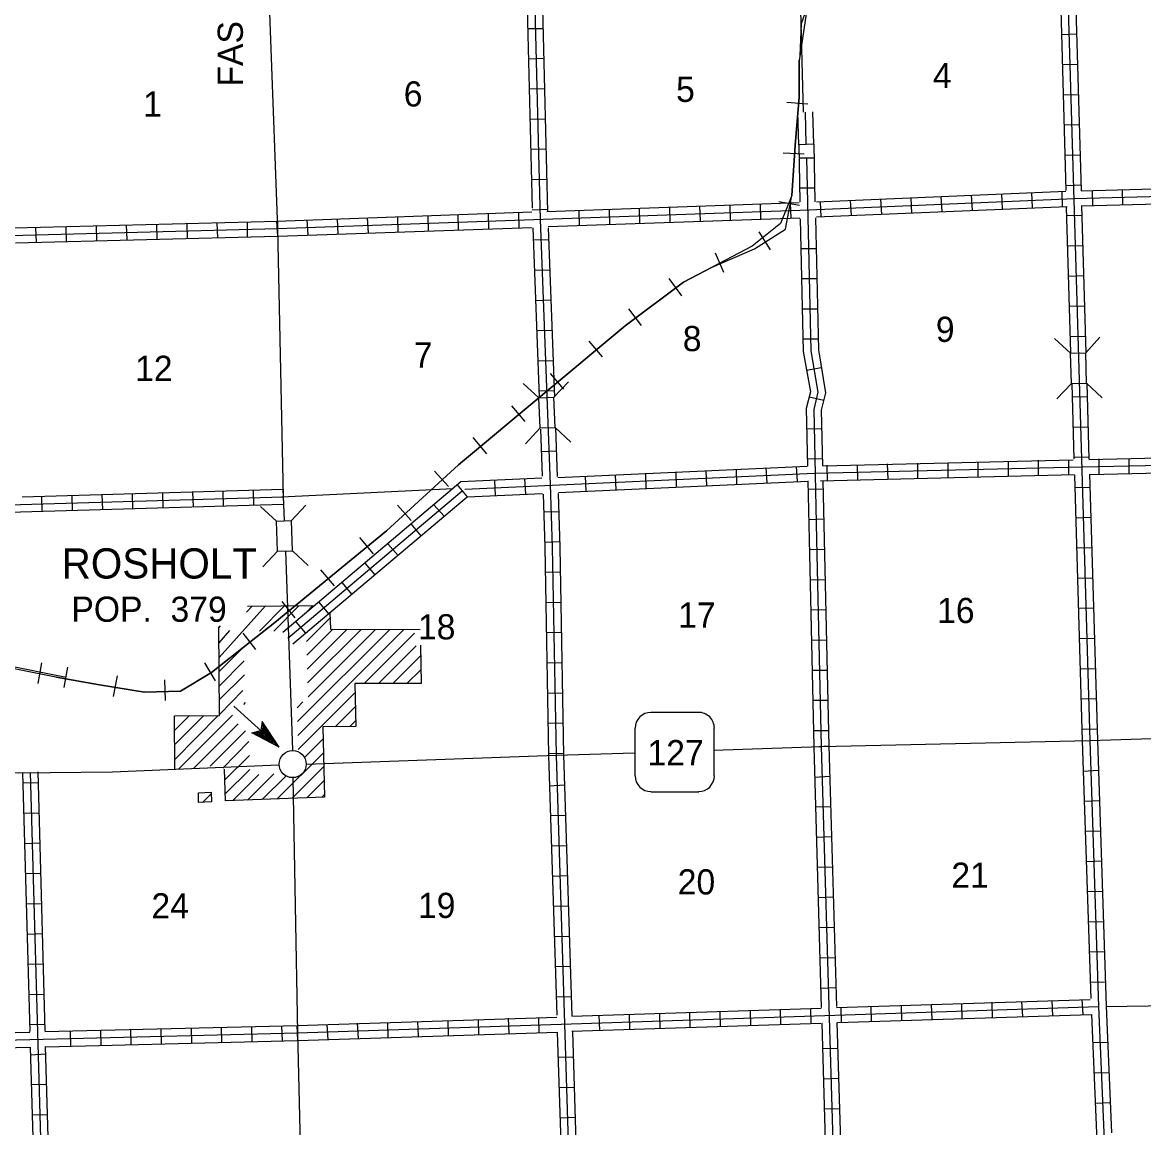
# Model space of a CAD drawing. Extents: x 1989549 to 2353218, y 16533709 to 16909437.
# Drawn here: x 2213262 to 2235524, y 16664035 to 16685985 of the extents above; entities that cross this region are included whole.
import ezdxf

# ---------------------------------------------------------------- set-up
doc = ezdxf.new("R2010")
doc.units = 0
for name, color, linetype in [('L13', 7, 'Continuous'), ('L14', 7, 'Continuous'), ('L15', 7, 'Continuous'), ('L16', 7, 'Continuous'), ('L18', 7, 'Continuous'), ('L21', 7, 'Continuous'), ('L28', 7, 'Continuous'), ('L3', 7, 'Continuous'), ('L4', 7, 'Continuous'), ('L8', 7, 'Continuous'), ('L9', 7, 'Continuous')]:
    doc.layers.add(name, color=color, linetype=linetype)

msp = doc.modelspace()

# ---------------------------------------------------------------- linework, layer by layer
at = {"layer": 'L13'}
for p, q in [((2228769, 16684204), (2228691, 16687223)), ((2218408, 16676565), (2221816, 16676731)), ((2234790, 16666440), (2239782, 16666531))]:
    msp.add_line(p, q, dxfattribs=at)
at = {"layer": 'L15'}
for p, q in [((2228692, 16685223), (2228831, 16686156)), ((2228441, 16684398), (2228857, 16684365)), ((2228366, 16683398), (2228782, 16683373)), ((2228282, 16682431), (2228691, 16682356)), ((2227882, 16681823), (2228107, 16681465)), ((2227016, 16681406), (2227182, 16681023)), ((2226099, 16680898), (2226349, 16680556)), ((2225299, 16680298), (2225549, 16679965)), ((2224507, 16679656), (2224774, 16679340)), ((2223741, 16679015), (2224007, 16678698)), ((2222974, 16678373), (2223241, 16678056)), ((2222207, 16677740), (2222474, 16677415)), ((2221441, 16677073), (2221724, 16676765)), ((2220708, 16676398), (2220983, 16676090)), ((2219958, 16675756), (2220224, 16675431)), ((2219183, 16675115), (2219449, 16674798)), ((2213925, 16672978), (2204777, 16674805)), ((2218416, 16674481), (2218674, 16674156)), ((2217641, 16673856), (2217891, 16673531)), ((2213574, 16672856), (2213649, 16673265)), ((2216874, 16673265), (2217091, 16672906)), ((2214158, 16673181), (2214083, 16672773)), ((2215141, 16673006), (2215066, 16672598)), ((2216083, 16672931), (2216099, 16672515))]:
    msp.add_line(p, q, dxfattribs=at)
for points in [[(2228707, 16685323), (2228732, 16685965), (2229424, 16687915), (2229474, 16688406), (2229349, 16691881), (2229249, 16692548), (2229007, 16693240), (2227916, 16696006), (2227774, 16696348), (2227699, 16696798), (2227624, 16698965)], [(2213933, 16672981), (2214791, 16672831), (2215683, 16672681), (2216399, 16672706), (2217016, 16673073), (2218274, 16674065), (2220491, 16675890), (2221924, 16677198), (2225232, 16679956), (2226391, 16680823), (2226957, 16681123), (2227799, 16681490), (2228416, 16681881), (2228541, 16682548), (2228607, 16683540), (2228682, 16684498), (2228682, 16685240)], [(2228682, 16685240), (2228682, 16684498), (2228607, 16683540), (2228541, 16682548), (2228316, 16681990), (2227749, 16681540), (2226957, 16681123), (2226391, 16680823), (2225232, 16679956), (2221924, 16677198), (2220491, 16675890), (2218274, 16674065), (2217016, 16673073), (2216399, 16672706), (2215683, 16672681), (2214791, 16672831), (2213933, 16672981)], [(2193775, 16673365), (2194250, 16673823), (2196300, 16675156), (2197533, 16675798), (2198425, 16675923), (2199283, 16675873), (2202541, 16675256), (2207866, 16674240), (2214133, 16672981)]]:
    msp.add_lwpolyline(points, dxfattribs=at)
at = {"layer": 'L16'}
for p, q in [((2217732, 16674394), (2219056, 16674401)), ((2219368, 16674262), (2219378, 16673933)), ((2217173, 16672219), (2217164, 16673982)), ((2219378, 16673933), (2221162, 16673926)), ((2221168, 16673614), (2221182, 16672853)), ((2221182, 16672853), (2219864, 16672858)), ((2219864, 16672858), (2219884, 16672003)), ((2216283, 16672215), (2217173, 16672219)), ((2216289, 16671151), (2216283, 16672215)), ((2219884, 16672003), (2219228, 16671994)), ((2219228, 16671994), (2219262, 16670600)), ((2217294, 16670523), (2217276, 16671154)), ((2216756, 16670684), (2217007, 16670699)), ((2216761, 16670489), (2216756, 16670684)), ((2217007, 16670699), (2217013, 16670504)), ((2219262, 16670600), (2217294, 16670523)), ((2217013, 16670504), (2216761, 16670489))]:
    msp.add_line(p, q, dxfattribs=at)
for points in [[(2217167, 16673369), (2218091, 16674395)], [(2217709, 16674270), (2217821, 16674394)], [(2217972, 16673895), (2218466, 16674397)], [(2218254, 16673896), (2218748, 16674399)], [(2218902, 16674271), (2219030, 16674401)], [(2218901, 16673691), (2219371, 16674162)], [(2217164, 16673963), (2217196, 16673998)], [(2217166, 16673666), (2217380, 16673905)], [(2218725, 16672099), (2220555, 16673928)], [(2218732, 16671822), (2220837, 16673928)], [(2218909, 16673416), (2219425, 16673932)], [(2218917, 16673141), (2219708, 16673931)], [(2218925, 16672866), (2219990, 16673930)], [(2218933, 16672590), (2220272, 16673929)], [(2220050, 16672857), (2221050, 16673857)], [(2217168, 16673092), (2217666, 16673590)], [(2220332, 16672856), (2221081, 16673605)], [(2217170, 16672802), (2217667, 16673306)], [(2220614, 16672855), (2221171, 16673413)], [(2217171, 16672528), (2217669, 16673026)], [(2220896, 16672854), (2221177, 16673135)], [(2217172, 16672242), (2217641, 16672715)], [(2218738, 16671545), (2219868, 16672675)], [(2217687, 16672477), (2217649, 16672440)], [(2218718, 16672375), (2218831, 16672488)], [(2219473, 16671997), (2219875, 16672399)], [(2216283, 16672206), (2216292, 16672215)], [(2216284, 16671919), (2216578, 16672217)], [(2216286, 16671643), (2216862, 16672218)], [(2216288, 16671348), (2217151, 16672220)], [(2216364, 16671154), (2217433, 16672223)], [(2219761, 16672001), (2219881, 16672122)], [(2216659, 16671166), (2217549, 16672056)], [(2216991, 16671215), (2217690, 16671914)], [(2217241, 16671173), (2217759, 16671701)], [(2218863, 16671387), (2219233, 16671758)], [(2218323, 16670563), (2219240, 16671481)], [(2217282, 16670939), (2217768, 16671425)], [(2217290, 16670664), (2217776, 16671150)], [(2217438, 16670529), (2217959, 16671049)], [(2217733, 16670540), (2218254, 16671061)], [(2218021, 16670551), (2218496, 16671019)], [(2218618, 16670575), (2219247, 16671204)], [(2218912, 16670586), (2219254, 16670928)], [(2216837, 16670494), (2217008, 16670665)], [(2219206, 16670598), (2219260, 16670652)]]:
    msp.add_lwpolyline(points, dxfattribs=at)
msp.add_circle((2218628, 16671254), 269, dxfattribs=at)
at = {"layer": 'L18'}
for p, q in [((2234074, 16679415), (2233757, 16679706)), ((2234374, 16679423), (2234657, 16679731)), ((2234074, 16679415), (2234374, 16679423)), ((2234090, 16678815), (2234074, 16679415)), ((2234390, 16678823), (2234374, 16679423)), ((2223516, 16678531), (2223207, 16678815)), ((2223816, 16678540), (2224107, 16678848)), ((2234090, 16678815), (2233799, 16678506)), ((2234090, 16678815), (2234390, 16678823)), ((2234390, 16678823), (2234699, 16678531)), ((2223516, 16678531), (2223816, 16678540)), ((2223541, 16677931), (2223516, 16678531)), ((2223841, 16677940), (2223816, 16678540)), ((2223541, 16677931), (2223249, 16677615)), ((2223541, 16677931), (2223841, 16677940)), ((2223841, 16677940), (2224149, 16677648)), ((2218308, 16676081), (2217991, 16676373)), ((2218608, 16676090), (2218891, 16676398)), ((2218308, 16676081), (2218608, 16676090)), ((2218324, 16675481), (2218308, 16676081)), ((2218624, 16675490), (2218608, 16676090)), ((2218324, 16675481), (2218033, 16675173)), ((2218324, 16675481), (2218624, 16675490)), ((2218624, 16675490), (2218933, 16675198))]:
    msp.add_line(p, q, dxfattribs=at)
at = {"layer": 'L28'}
for p, q in [((2218358, 16671590), (2217458, 16672406)), ((2217816, 16671873), (2217999, 16671923)), ((2218058, 16671840), (2217958, 16671898)), ((2218033, 16671865), (2217991, 16671898)), ((2218024, 16672098), (2217999, 16671923)), ((2218091, 16671848), (2218016, 16671931)), ((2218033, 16671898), (2218016, 16671923)), ((2218358, 16671590), (2218024, 16672098)), ((2218158, 16671790), (2218024, 16671965)), ((2218316, 16671640), (2218033, 16672048)), ((2218266, 16671690), (2218033, 16672031)), ((2218208, 16671740), (2218033, 16671998)), ((2218358, 16671590), (2217816, 16671873)), ((2218283, 16671640), (2217858, 16671865)), ((2218241, 16671681), (2217874, 16671873)), ((2218183, 16671731), (2217908, 16671890)), ((2218141, 16671773), (2217941, 16671890)), ((2218166, 16671773), (2218041, 16671873)), ((2218124, 16671806), (2218041, 16671873))]:
    msp.add_line(p, q, dxfattribs=at)
at = {"layer": 'L3'}
for p, q in [((2226691, 16672281), (2225741, 16672281)), ((2225424, 16671965), (2225424, 16671023)), ((2226999, 16671023), (2226999, 16671965)), ((2225741, 16670706), (2226691, 16670706))]:
    msp.add_line(p, q, dxfattribs=at)
for points in [[(2226982, 16671531), (2229124, 16671606), (2234457, 16671723), (2239799, 16671898), (2244182, 16672031)], [(2218899, 16671256), (2223857, 16671431), (2225416, 16671481)], [(2192467, 16670515), (2197267, 16670623), (2198192, 16670673), (2202625, 16670806), (2205300, 16670856), (2207975, 16670923), (2212708, 16671090), (2213191, 16671081), (2215049, 16671098), (2218349, 16671240)]]:
    msp.add_lwpolyline(points, dxfattribs=at)
for centre, start, end in [((2225741, 16671967), 90.001, 180.001), ((2226686, 16671967), 0.001, 90.001), ((2225741, 16671022), 180.001, 270.001), ((2226686, 16671022), 270.001, 0.001)]:
    msp.add_arc(centre, 315, start, end, dxfattribs=at)
at = {"layer": 'L4'}
for points in [[(2218758, 16692406), (2218908, 16687873), (2218158, 16686540), (2218324, 16681890), (2218441, 16676565), (2218458, 16676090)], [(2218483, 16675490), (2218624, 16671531)], [(2218633, 16670973), (2218724, 16665915), (2218849, 16660640), (2219033, 16655273), (2219174, 16649964), (2219308, 16644681)]]:
    msp.add_lwpolyline(points, dxfattribs=at)
at = {"layer": 'L8'}
for p, q in [((2233990, 16687548), (2234457, 16671723)), ((2233849, 16687390), (2233982, 16682648)), ((2234149, 16687406), (2234282, 16682640)), ((2223299, 16685865), (2223599, 16685865)), ((2233890, 16685748), (2234190, 16685756)), ((2223307, 16685265), (2223607, 16685273)), ((2233907, 16685148), (2234207, 16685156)), ((2223324, 16684665), (2223624, 16684673)), ((2233932, 16684548), (2234232, 16684556)), ((2223341, 16684065), (2223641, 16684073)), ((2233949, 16683948), (2234249, 16683956)), ((2223357, 16683465), (2223657, 16683473)), ((2228682, 16683298), (2228982, 16683298)), ((2233965, 16683348), (2234265, 16683356)), ((2223374, 16682865), (2223674, 16682873)), ((2228699, 16682698), (2228999, 16682698)), ((2233315, 16682306), (2233307, 16682606)), ((2233915, 16682331), (2233907, 16682631)), ((2233982, 16682748), (2234282, 16682756)), ((2234515, 16682348), (2234507, 16682648)), ((2235115, 16682365), (2235107, 16682665)), ((2227924, 16682081), (2227916, 16682381)), ((2228524, 16682098), (2228516, 16682398)), ((2229124, 16682123), (2229107, 16682423)), ((2229724, 16682148), (2229707, 16682448)), ((2230324, 16682173), (2230307, 16682473)), ((2230924, 16682198), (2230907, 16682498)), ((2231524, 16682231), (2231507, 16682523)), ((2232124, 16682256), (2232107, 16682556)), ((2232724, 16682281), (2232707, 16682581)), ((2221324, 16681848), (2221316, 16682148)), ((2221924, 16681865), (2221916, 16682165)), ((2222524, 16681890), (2222516, 16682190)), ((2223124, 16681906), (2223116, 16682206)), ((2223382, 16682265), (2223682, 16682273)), ((2224324, 16681956), (2224316, 16682256)), ((2224924, 16681973), (2224916, 16682273)), ((2225524, 16681998), (2225516, 16682298)), ((2226124, 16682015), (2226116, 16682315)), ((2226724, 16682040), (2226716, 16682340)), ((2227324, 16682056), (2227316, 16682356)), ((2233990, 16682315), (2234074, 16679431)), ((2233999, 16682148), (2234299, 16682156)), ((2234290, 16682340), (2234374, 16679423)), ((2213099, 16681906), (2218324, 16682040)), ((2213524, 16681915), (2213533, 16681615)), ((2214124, 16681931), (2214133, 16681631)), ((2214724, 16681948), (2214733, 16681648)), ((2215324, 16681965), (2215333, 16681665)), ((2215924, 16681981), (2215933, 16681681)), ((2216524, 16681990), (2216533, 16681690)), ((2217124, 16682006), (2217133, 16681706)), ((2217724, 16682023), (2217724, 16681723)), ((2218333, 16681740), (2218316, 16682040)), ((2218324, 16682040), (2218324, 16681740)), ((2218933, 16681765), (2218916, 16682065)), ((2219533, 16681781), (2219516, 16682081)), ((2220133, 16681806), (2220116, 16682106)), ((2220724, 16681823), (2220716, 16682123)), ((2191733, 16681206), (2218324, 16681890)), ((2213124, 16681606), (2218324, 16681740)), ((2223407, 16681665), (2223707, 16681673)), ((2228724, 16681498), (2229024, 16681498)), ((2234015, 16681548), (2234315, 16681556)), ((2223432, 16681065), (2223732, 16681073)), ((2228732, 16680898), (2229032, 16680898)), ((2234032, 16680948), (2234332, 16680956)), ((2223449, 16680465), (2223749, 16680473)), ((2234049, 16680348), (2234349, 16680356)), ((2228749, 16680298), (2229049, 16680298)), ((2223474, 16679865), (2223774, 16679873)), ((2228757, 16679698), (2229057, 16679698)), ((2234074, 16679748), (2234374, 16679756)), ((2223499, 16679265), (2223799, 16679273)), ((2228832, 16679081), (2229124, 16679131)), ((2234099, 16678806), (2234140, 16677315)), ((2234399, 16678823), (2234440, 16677315)), ((2223524, 16678665), (2223824, 16678673)), ((2228882, 16678548), (2229174, 16678481)), ((2234107, 16678548), (2234407, 16678556)), ((2228832, 16677915), (2229132, 16677923)), ((2234124, 16677948), (2234424, 16677956)), ((2223566, 16677465), (2223866, 16677473)), ((2228849, 16677315), (2229149, 16677323)), ((2231641, 16676940), (2231641, 16677240)), ((2232241, 16676956), (2232241, 16677256)), ((2232840, 16676973), (2232840, 16677273)), ((2233440, 16676990), (2233440, 16677290)), ((2234040, 16676998), (2234040, 16677298)), ((2234140, 16677348), (2234440, 16677356)), ((2234640, 16677015), (2234640, 16677315)), ((2235240, 16677023), (2235240, 16677323)), ((2225649, 16676731), (2225641, 16677031)), ((2226249, 16676756), (2226241, 16677056)), ((2226849, 16676781), (2226841, 16677081)), ((2227449, 16676815), (2227441, 16677115)), ((2228049, 16676840), (2228032, 16677140)), ((2228649, 16676865), (2228632, 16677165)), ((2229249, 16676890), (2229241, 16677190)), ((2229849, 16676898), (2229841, 16677198)), ((2230449, 16676915), (2230441, 16677215)), ((2231041, 16676931), (2231041, 16677231)), ((2218433, 16673873), (2221966, 16676865)), ((2221891, 16676798), (2222091, 16676565)), ((2222657, 16676590), (2222641, 16676890)), ((2223257, 16676623), (2223241, 16676923)), ((2224457, 16676673), (2224441, 16676973)), ((2225049, 16676698), (2225041, 16676998)), ((2234149, 16676990), (2234307, 16671715)), ((2234449, 16677015), (2234607, 16671731)), ((2213258, 16676565), (2218433, 16676715)), ((2213641, 16676573), (2213649, 16676273)), ((2214241, 16676590), (2214249, 16676290)), ((2214841, 16676606), (2214849, 16676306)), ((2215441, 16676631), (2215449, 16676331)), ((2216041, 16676648), (2216049, 16676348)), ((2216641, 16676665), (2216649, 16676365)), ((2217241, 16676681), (2217249, 16676381)), ((2217841, 16676698), (2217849, 16676398)), ((2218433, 16676715), (2218449, 16676415)), ((2218533, 16673756), (2221991, 16676681)), ((2228857, 16676715), (2229157, 16676723)), ((2234157, 16676748), (2234457, 16676756)), ((2207800, 16676256), (2218441, 16676565)), ((2207958, 16676115), (2218449, 16676415)), ((2218633, 16673640), (2222091, 16676565)), ((2221433, 16676406), (2221633, 16676181)), ((2223607, 16676265), (2223907, 16676273)), ((2234174, 16676148), (2234474, 16676156)), ((2220974, 16676023), (2221174, 16675790)), ((2228874, 16676115), (2229174, 16676123)), ((2220516, 16675631), (2220716, 16675406)), ((2223632, 16675665), (2223932, 16675673)), ((2228891, 16675515), (2229191, 16675523)), ((2234190, 16675548), (2234490, 16675556)), ((2220058, 16675248), (2220258, 16675015)), ((2223641, 16675065), (2223941, 16675073)), ((2219608, 16674856), (2219799, 16674631)), ((2228899, 16674915), (2229199, 16674923)), ((2234215, 16674948), (2234515, 16674956)), ((2219149, 16674473), (2219341, 16674240)), ((2223649, 16674465), (2223949, 16674473)), ((2234232, 16674348), (2234532, 16674356)), ((2228916, 16674315), (2229216, 16674323)), ((2218691, 16674081), (2218883, 16673856)), ((2223666, 16673865), (2223966, 16673873)), ((2228924, 16673715), (2229224, 16673723)), ((2234249, 16673748), (2234549, 16673756)), ((2223674, 16673265), (2223974, 16673273)), ((2228941, 16673123), (2229241, 16673123)), ((2234265, 16673148), (2234565, 16673156)), ((2223682, 16672665), (2223982, 16672673)), ((2228957, 16672523), (2229257, 16672523)), ((2234282, 16672548), (2234582, 16672556)), ((2223699, 16672065), (2223999, 16672073)), ((2228966, 16671923), (2229266, 16671923)), ((2234299, 16671948), (2234599, 16671956)), ((2234307, 16671715), (2234607, 16671731)), ((2223707, 16671465), (2224007, 16671473)), ((2228974, 16671598), (2229274, 16671615)), ((2228974, 16671598), (2229124, 16666423)), ((2229124, 16671606), (2230082, 16639239)), ((2229274, 16671615), (2229424, 16666440)), ((2223707, 16671423), (2224007, 16671440)), ((2223707, 16671423), (2223874, 16666265)), ((2223857, 16671431), (2224874, 16639381)), ((2224007, 16671440), (2224174, 16666256)), ((2228991, 16670998), (2229291, 16671015)), ((2234324, 16671115), (2234624, 16671131)), ((2213574, 16670881), (2213274, 16670873)), ((2223724, 16670823), (2224024, 16670840)), ((2229007, 16670406), (2229307, 16670415)), ((2234349, 16670515), (2234649, 16670531)), ((2213591, 16670281), (2213291, 16670273)), ((2223749, 16670231), (2224049, 16670240)), ((2234365, 16669923), (2234665, 16669931)), ((2213608, 16669681), (2213308, 16669673)), ((2229024, 16669806), (2229324, 16669815)), ((2223766, 16669631), (2224066, 16669640)), ((2234390, 16669323), (2234690, 16669331)), ((2213624, 16669081), (2213324, 16669073)), ((2223782, 16669031), (2224082, 16669040)), ((2229049, 16669206), (2229349, 16669215)), ((2229066, 16668606), (2229366, 16668615)), ((2234407, 16668723), (2234707, 16668731)), ((2213641, 16668481), (2213341, 16668473)), ((2223799, 16668431), (2224099, 16668440)), ((2234424, 16668123), (2234724, 16668131)), ((2229082, 16668006), (2229382, 16668015)), ((2213658, 16667881), (2213358, 16667873)), ((2223824, 16667831), (2224124, 16667840)), ((2234449, 16667523), (2234749, 16667531)), ((2213674, 16667281), (2213374, 16667273)), ((2223841, 16667231), (2224141, 16667240)), ((2229099, 16667406), (2229399, 16667415)), ((2229116, 16666806), (2229416, 16666815)), ((2234465, 16666923), (2234765, 16666931)), ((2213691, 16666681), (2213391, 16666673)), ((2223857, 16666631), (2224157, 16666640)), ((2229424, 16666423), (2234465, 16666581)), ((2233724, 16666256), (2233707, 16666556)), ((2234324, 16666281), (2234307, 16666581)), ((2218724, 16665915), (2234632, 16666440)), ((2224174, 16666248), (2229124, 16666406)), ((2227124, 16666040), (2227116, 16666340)), ((2227724, 16666065), (2227716, 16666365)), ((2228324, 16666081), (2228316, 16666381)), ((2228924, 16666098), (2228916, 16666398)), ((2229524, 16666123), (2229516, 16666423)), ((2230124, 16666140), (2230116, 16666440)), ((2230724, 16666165), (2230716, 16666456)), ((2231324, 16666181), (2231316, 16666481)), ((2231924, 16666198), (2231916, 16666498)), ((2232524, 16666223), (2232516, 16666523)), ((2233124, 16666240), (2233107, 16666540)), ((2218716, 16666065), (2223874, 16666231)), ((2220524, 16665823), (2220516, 16666123)), ((2221124, 16665848), (2221116, 16666140)), ((2221724, 16665865), (2221716, 16666165)), ((2222324, 16665881), (2222316, 16666181)), ((2222924, 16665906), (2222916, 16666206)), ((2223524, 16665923), (2223516, 16666223)), ((2224724, 16665965), (2224716, 16666265)), ((2225324, 16665981), (2225316, 16666281)), ((2225924, 16666006), (2225916, 16666298)), ((2226524, 16666023), (2226516, 16666323)), ((2229432, 16666123), (2229582, 16661106)), ((2229449, 16666123), (2234482, 16666281)), ((2213708, 16666081), (2213408, 16666073)), ((2214224, 16665656), (2214216, 16665956)), ((2214824, 16665665), (2214816, 16665965)), ((2215424, 16665681), (2215416, 16665981)), ((2216024, 16665698), (2216016, 16665998)), ((2216624, 16665715), (2216616, 16666015)), ((2217224, 16665731), (2217216, 16666031)), ((2217824, 16665740), (2217816, 16666040)), ((2218424, 16665756), (2218416, 16666056)), ((2218733, 16665765), (2218716, 16666065)), ((2218733, 16665765), (2223882, 16665931)), ((2219333, 16665781), (2219316, 16666081)), ((2219933, 16665806), (2219916, 16666106)), ((2223882, 16665931), (2224041, 16660965)), ((2224174, 16665948), (2229116, 16666106)), ((2224182, 16665940), (2224341, 16660931)), ((2229132, 16666106), (2229282, 16661098)), ((2234515, 16665723), (2234815, 16665731)), ((2213724, 16665490), (2213424, 16665473)), ((2229149, 16665606), (2229449, 16665615)), ((2223899, 16665431), (2224199, 16665440)), ((2229174, 16665006), (2229474, 16665014)), ((2234540, 16665123), (2234840, 16665131)), ((2213741, 16664890), (2213441, 16664881)), ((2223916, 16664831), (2224216, 16664840)), ((2229191, 16664406), (2229491, 16664415)), ((2234565, 16664523), (2234865, 16664531)), ((2213758, 16664290), (2213458, 16664281)), ((2223932, 16664231), (2224232, 16664240))]:
    msp.add_line(p, q, dxfattribs=at)
for points in [[(2223266, 16687066), (2223382, 16682298)], [(2223416, 16687065), (2223541, 16682073), (2223741, 16676806), (2223782, 16675565), (2223857, 16671431)], [(2223566, 16687073), (2223691, 16682223)], [(2228677, 16683557), (2228699, 16682423)], [(2228977, 16683564), (2228999, 16682423)], [(2228832, 16683298), (2228916, 16679465), (2229057, 16678640), (2228974, 16678298), (2229032, 16675715), (2229124, 16671606)], [(2218324, 16681890), (2228882, 16682265), (2234149, 16682490), (2238624, 16682606), (2244732, 16682631)], [(2229032, 16682423), (2233982, 16682631)], [(2234282, 16682640), (2238624, 16682756), (2239315, 16682756)], [(2223674, 16682231), (2228682, 16682406)], [(2234282, 16682340), (2238624, 16682456), (2239307, 16682456)], [(2218316, 16682040), (2223374, 16682223)], [(2229032, 16682123), (2234007, 16682331)], [(2218333, 16681740), (2223374, 16681915)], [(2223699, 16681931), (2228699, 16682106)], [(2228707, 16682081), (2228766, 16679448), (2228907, 16678648), (2228824, 16678315), (2228849, 16677173)], [(2229007, 16682106), (2229066, 16679481), (2229207, 16678631), (2229124, 16678281), (2229149, 16677181)], [(2223399, 16681906), (2223524, 16678540)], [(2223699, 16681906), (2223824, 16678540)], [(2223849, 16677931), (2223882, 16676965)], [(2223549, 16677906), (2223582, 16676973)], [(2222049, 16676715), (2228991, 16677031), (2234307, 16677156), (2239640, 16677273), (2244923, 16677331)], [(2229157, 16677181), (2234124, 16677298)], [(2234440, 16677306), (2239457, 16677423)], [(2223891, 16676948), (2228841, 16677173)], [(2234457, 16677006), (2239482, 16677123)], [(2221966, 16676865), (2223574, 16676940)], [(2223907, 16676648), (2228857, 16676873)], [(2228857, 16676881), (2228882, 16675715), (2228974, 16671606)], [(2229107, 16676881), (2234149, 16677006)], [(2229157, 16676890), (2229182, 16675715), (2229274, 16671606)], [(2222091, 16676565), (2223591, 16676631)], [(2223599, 16676615), (2223632, 16675565), (2223707, 16671431)], [(2223899, 16676631), (2223932, 16675565), (2224007, 16671431)], [(2234307, 16671715), (2234474, 16666598)], [(2234457, 16671723), (2234632, 16666440), (2234857, 16661114), (2235007, 16655748), (2235082, 16650331), (2235257, 16645164), (2235340, 16641364)], [(2234607, 16671731), (2234782, 16666448), (2234890, 16663931)], [(2213266, 16671081), (2213408, 16665940)], [(2213416, 16671090), (2213716, 16660540), (2214016, 16649764), (2214166, 16644489)], [(2213566, 16671098), (2213708, 16665956)], [(2234490, 16666281), (2234699, 16661264)], [(2197425, 16665365), (2199592, 16665440), (2218724, 16665915)], [(2208200, 16665806), (2213391, 16665931)], [(2213399, 16665931), (2213408, 16665931)], [(2213708, 16665940), (2218724, 16666065)], [(2213724, 16665640), (2218724, 16665765)], [(2208216, 16665506), (2213408, 16665631)], [(2213416, 16665631), (2213558, 16660698)], [(2213716, 16665648), (2213858, 16660698)]]:
    msp.add_lwpolyline(points, dxfattribs=at)
at = {"layer": 'L9'}
for p, q in [((2228677, 16683557), (2228658, 16684200)), ((2228827, 16683561), (2228808, 16684205)), ((2228977, 16683566), (2228958, 16684209)), ((2228976, 16683566), (2228678, 16683557))]:
    msp.add_line(p, q, dxfattribs=at)

# ---------------------------------------------------------------- texts
at = {"layer": 'L14'}
for s, p in [('4', (2231341, 16684681)), ('6', (2220833, 16684315)), ('5', (2226241, 16684406)), ('1', (2215658, 16684115)), ('9', (2231399, 16679640)), ('8', (2226374, 16679456)), ('7', (2221033, 16679131)), ('12', (2215499, 16678865)), ('17', (2226282, 16673965)), ('16', (2231424, 16674056)), ('18', (2221116, 16673731)), ('21', (2231707, 16668798)), ('20', (2226274, 16668665)), ('24', (2215824, 16668190)), ('19', (2221116, 16668198))]:
    msp.add_text(s, height=500, rotation=359.9999, dxfattribs=at).set_placement(p)
at = {"layer": 'L16'}
for s, height, p in [('ROSHOLT', 600, (2214041, 16674940)), ('POP.  379', 500, (2214234, 16674081))]:
    msp.add_text(s, height=height, rotation=359.9999, dxfattribs=at).set_placement(p)
at = {"layer": 'L21'}
msp.add_text('FAS', height=500, rotation=90.0001, dxfattribs=at).set_placement((2217639, 16684711))
at = {"layer": 'L3'}
msp.add_text('127', height=500, rotation=359.9999, dxfattribs=at).set_placement((2225674, 16671231))

doc.saveas('drawing.dxf')
